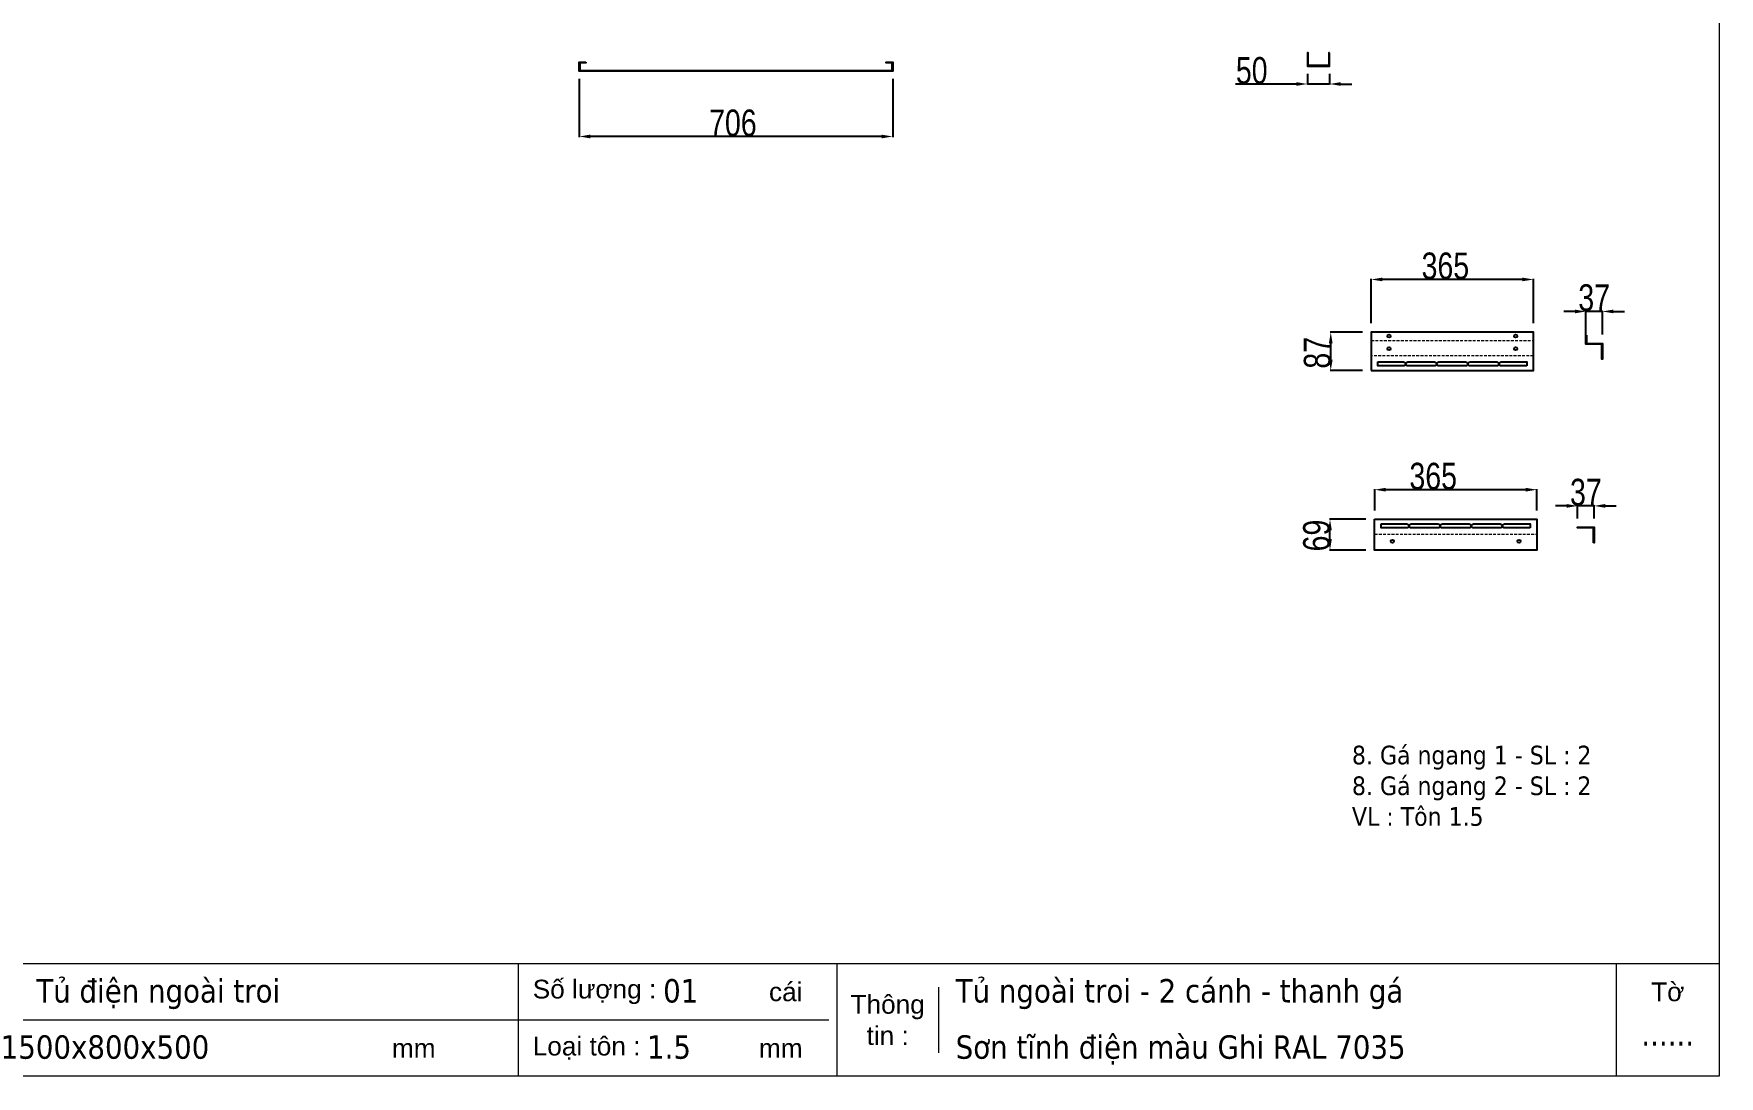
# Model space of a CAD drawing. Header units: inches. Extents: x 21 to 136330, y 8 to 58290.
# Drawn here: x 70465 to 74259, y 40820 to 43167 of the extents above; entities that cross this region are included whole.
import ezdxf
from ezdxf.enums import TextEntityAlignment as Align

# ---------------------------------------------------------------- set-up
doc = ezdxf.new("R2010")
doc.units = ezdxf.units.IN
doc.header["$MEASUREMENT"] = 0
doc.linetypes.add('HIDDEN', pattern=[9.525, 6.35, -3.175])
doc.layers.add('0 @ 1', color=7, linetype='Continuous')
doc.layers.add('@.0.DM. NÉT CHÍNH', color=7, linetype='Continuous')
doc.layers.add('0 TĂNG CỨNG', color=7, linetype='Continuous', lineweight=15)
doc.layers.add('@.0.DM. NÉT ĐỨT', color=8, linetype='HIDDEN', lineweight=9)
doc.layers.add('@.DM. KÍCH THƯỚC', color=8, linetype='Continuous', transparency=0.2)
doc.layers.add('@.DM. KÍCH THƯỚC @ 1', color=8, linetype='Continuous', transparency=0.2)
doc.styles.add('ARIAL', font='arial.ttf')
doc.styles.add('Note Text (ISO)', font='tahoma.ttf')
doc.styles.add('roman', font='roman.shx', dxfattribs={"width": 0.8})
doc.styles.add('Tahoma (Input Text)', font='tahoma.ttf')
doc.dimstyles.new('Kích thước Duy Mạnh', dxfattribs={"dimtxt": 30, "dimasz": 25, "dimexe": 1.25, "dimexo": 20, "dimtad": 1, "dimdec": 1, "dimtxsty": 'roman', "dimcen": 2.5, "dimclrd": 8, "dimclre": 8, "dimclrt": 2, "dimadec": 0, "dimazin": 0, "dimtfac": 1, "dimtdec": 1, "dimtix": 1, "dimtmove": 0, "dimatfit": 3, "dimfxl": 1, "dimtfillclr": 1, "dimarcsym": 0})

# ---------------------------------------------------------------- blocks, each defined once
blk = doc.blocks.new('*D2361')
at = {"layer": '@.DM. KÍCH THƯỚC', "color": 8, "lineweight": -2, "transparency": 16777216}
for p, q in [((73332.2, 43077.2), (73332.2, 43052.9)), ((73382.2, 43077.2), (73382.2, 43052.9))]:
    blk.add_line(p, q, dxfattribs=at)
at = {"layer": '@.DM. KÍCH THƯỚC', "lineweight": -2, "transparency": 16777216}
for p, q in [((73307.2, 43054.1), (73170.6, 43054.1)), ((73382.2, 43054.1), (73332.2, 43054.1)), ((73407.2, 43054.1), (73432.2, 43054.1))]:
    blk.add_line(p, q, dxfattribs=at)
at = {"layer": '@.DM. KÍCH THƯỚC', "transparency": 16777216}
for points in [[(73307.2, 43058.3), (73307.2, 43050), (73332.2, 43054.1)], [(73407.2, 43058.3), (73407.2, 43050), (73382.2, 43054.1)]]:
    blk.add_solid(points, dxfattribs=at)
at = {"layer": 'Defpoints', "color": 0, "transparency": 16777216}
for p in [(73332.2, 43097.2), (73382.2, 43097.2), (73332.2, 43054.1)]:
    blk.add_point(p, dxfattribs=at)
at = {"layer": '@.DM. KÍCH THƯỚC', "color": 2, "transparency": 16777216, "insert": (73171.2, 43114.8), "char_height": 60, "attachment_point": 1, "style": 'roman'}
blk.add_mtext('50', dxfattribs=at)
blk = doc.blocks.new('*D2362')
at = {"layer": '@.DM. KÍCH THƯỚC', "color": 8, "lineweight": -2, "transparency": 16777216}
for p, q in [((73476, 42515.5), (73476, 42615.3)), ((73841, 42515.5), (73841, 42615.3))]:
    blk.add_line(p, q, dxfattribs=at)
at = {"layer": '@.DM. KÍCH THƯỚC', "lineweight": -2, "transparency": 16777216}
blk.add_line((73816, 42614), (73501, 42614), dxfattribs=at)
at = {"layer": '@.DM. KÍCH THƯỚC', "transparency": 16777216}
for points in [[(73501, 42618.2), (73501, 42609.9), (73476, 42614)], [(73816, 42618.2), (73816, 42609.9), (73841, 42614)]]:
    blk.add_solid(points, dxfattribs=at)
at = {"layer": 'Defpoints', "color": 0, "transparency": 16777216}
for p in [(73476, 42614), (73476, 42495.5), (73841, 42495.5)]:
    blk.add_point(p, dxfattribs=at)
at = {"layer": '@.DM. KÍCH THƯỚC', "color": 2, "transparency": 16777216, "insert": (73589.3, 42674.7), "char_height": 60, "attachment_point": 1, "style": 'roman'}
blk.add_mtext('365', dxfattribs=at)
blk = doc.blocks.new('*D2363')
at = {"layer": '@.DM. KÍCH THƯỚC', "color": 8, "lineweight": -2, "transparency": 16777216}
for p, q in [((73456, 42495.5), (73383.6, 42495.5)), ((73456, 42408.8), (73383.6, 42408.8))]:
    blk.add_line(p, q, dxfattribs=at)
at = {"layer": '@.DM. KÍCH THƯỚC', "lineweight": -2, "transparency": 16777216}
blk.add_line((73384.8, 42433.8), (73384.8, 42470.5), dxfattribs=at)
at = {"layer": '@.DM. KÍCH THƯỚC', "transparency": 16777216}
for points in [[(73380.6, 42470.5), (73389, 42470.5), (73384.8, 42495.5)], [(73380.6, 42433.8), (73389, 42433.8), (73384.8, 42408.8)]]:
    blk.add_solid(points, dxfattribs=at)
at = {"layer": 'Defpoints', "color": 0, "transparency": 16777216}
for p in [(73384.8, 42495.5), (73476, 42495.5), (73476, 42408.8)]:
    blk.add_point(p, dxfattribs=at)
at = {"layer": '@.DM. KÍCH THƯỚC', "color": 2, "transparency": 16777216, "insert": (73324.2, 42413.3), "char_height": 60, "attachment_point": 1, "rotation": 90, "style": 'roman'}
blk.add_mtext('87', dxfattribs=at)
blk = doc.blocks.new('*D2364')
at = {"layer": '@.DM. KÍCH THƯỚC', "color": 8, "lineweight": -2, "transparency": 16777216}
for p, q in [((73463.7, 42074.1), (73381.8, 42074.1)), ((73463.7, 42004.9), (73381.8, 42004.9))]:
    blk.add_line(p, q, dxfattribs=at)
at = {"layer": '@.DM. KÍCH THƯỚC', "lineweight": -2, "transparency": 16777216}
blk.add_line((73383.1, 42029.9), (73383.1, 42049.1), dxfattribs=at)
at = {"layer": '@.DM. KÍCH THƯỚC', "transparency": 16777216}
for points in [[(73378.9, 42049.1), (73387.3, 42049.1), (73383.1, 42074.1)], [(73378.9, 42029.9), (73387.3, 42029.9), (73383.1, 42004.9)]]:
    blk.add_solid(points, dxfattribs=at)
at = {"layer": 'Defpoints', "color": 0, "transparency": 16777216}
for p in [(73383.1, 42074.1), (73483.7, 42074.1), (73483.7, 42004.9)]:
    blk.add_point(p, dxfattribs=at)
at = {"layer": '@.DM. KÍCH THƯỚC', "color": 2, "transparency": 16777216, "insert": (73322.5, 42001.8), "char_height": 60, "attachment_point": 1, "rotation": 90, "style": 'roman'}
blk.add_mtext('69', dxfattribs=at)
blk = doc.blocks.new('*D2365')
at = {"layer": '@.DM. KÍCH THƯỚC', "color": 8, "lineweight": -2, "transparency": 16777216}
for p, q in [((73483.7, 42094.1), (73483.7, 42142)), ((73848.7, 42094.1), (73848.7, 42142))]:
    blk.add_line(p, q, dxfattribs=at)
at = {"layer": '@.DM. KÍCH THƯỚC', "lineweight": -2, "transparency": 16777216}
blk.add_line((73823.7, 42140.7), (73508.7, 42140.7), dxfattribs=at)
at = {"layer": '@.DM. KÍCH THƯỚC', "transparency": 16777216}
for points in [[(73508.7, 42144.9), (73508.7, 42136.5), (73483.7, 42140.7)], [(73823.7, 42144.9), (73823.7, 42136.5), (73848.7, 42140.7)]]:
    blk.add_solid(points, dxfattribs=at)
at = {"layer": 'Defpoints', "color": 0, "transparency": 16777216}
for p in [(73483.7, 42140.7), (73483.7, 42074.1), (73848.7, 42074.1)]:
    blk.add_point(p, dxfattribs=at)
at = {"layer": '@.DM. KÍCH THƯỚC', "color": 2, "transparency": 16777216, "insert": (73561.9, 42201.3), "char_height": 60, "attachment_point": 1, "style": 'roman'}
blk.add_mtext('365', dxfattribs=at)
blk = doc.blocks.new('KHUNG KT1')
at = {"color": 7}
for p, q in [((7128, -4752), (0, -4752)), ((4052.8, -4752), (4052.8, -5040)), ((4868.8, -4752), (4868.8, -5040)), ((6864, -4752), (6864, -5040)), ((5128.7, -4812), (5128.7, -4980)), ((4848, -4896), (0, -4896))]:
    blk.add_line(p, q, dxfattribs=at)
blk.add_lwpolyline([(0, 0), (7128, 0), (7128, -5040), (0, -5040)], close=True, dxfattribs=at)
at = {"color": 2, "char_height": 48, "style": 'ARIAL'}
for s, insert, width, attachment_point in [('  Số lượng :', (4052.8, -4824), 2202.321, 4), ('cái', (4695, -4824), 2202.321, 4), ('Thông\\Ptin :', (4998.8, -4896), 259.945, 5), ('Tờ', (6996, -4824), 264, 5), ('mm', (3729.5, -4968), 2202.321, 4), ('  Loại tôn :', (4052.8, -4968), 2202.321, 4), ('mm', (4669.3, -4968), 2202.321, 4)]:
    blk.add_mtext(s, dxfattribs=dict(at, insert=insert, width=width, attachment_point=attachment_point))
at = {"color": 1, "style": 'Tahoma (Input Text)', "flags": 8}
for tag, p in [('#01', (328.9, -4851.1)), ('#03', (1514.7, -4846.3)), ('#05', (2819, -4851.1)), ('#07', (4424, -4851.1)), ('#09', (5172.9, -4851.1)), ('#02', (189.8, -4995.1)), ('#04', (1755.3, -4995.1)), ('#06', (2727.8, -4995.1)), ('#08', (4382.7, -4995.1)), ('#10', (5172.9, -4995.1))]:
    blk.add_attdef(tag, p, '', height=60, dxfattribs=at)
blk.add_attdef('#11', text='', height=60, dxfattribs=at).set_placement((6996, -4961.6), align=Align.CENTER)
at = {"layer": '0 TĂNG CỨNG', "color": 1, "style": 'ARIAL'}
blk.add_attdef('#12', (852.8, -4987.6), '', height=60, dxfattribs=at)
blk = doc.blocks.new('*D2308')
at = {"layer": '@.DM. KÍCH THƯỚC', "color": 8, "lineweight": -2, "transparency": 16777216}
for p, q in [((71692.8, 43065.9), (71692.8, 42934.7)), ((72398.8, 43065.9), (72398.8, 42934.7))]:
    blk.add_line(p, q, dxfattribs=at)
at = {"layer": '@.DM. KÍCH THƯỚC', "lineweight": -2, "transparency": 16777216}
blk.add_line((72373.8, 42935.9), (71717.8, 42935.9), dxfattribs=at)
at = {"layer": '@.DM. KÍCH THƯỚC', "transparency": 16777216}
for points in [[(71717.8, 42940.1), (71717.8, 42931.8), (71692.8, 42935.9)], [(72373.8, 42940.1), (72373.8, 42931.8), (72398.8, 42935.9)]]:
    blk.add_solid(points, dxfattribs=at)
at = {"layer": 'Defpoints', "color": 0, "transparency": 16777216}
for p in [(71692.8, 43085.9), (72398.8, 43085.9), (71692.8, 42935.9)]:
    blk.add_point(p, dxfattribs=at)
at = {"layer": '@.DM. KÍCH THƯỚC', "color": 2, "transparency": 16777216, "insert": (71985.3, 42996.6), "char_height": 60, "attachment_point": 1, "style": 'roman'}
blk.add_mtext('706', dxfattribs=at)
blk = doc.blocks.new('*D2404')
at = {"lineweight": -2, "transparency": 16777216}
for p, q in [((73934.3, 42542), (73909.3, 42542)), ((73996.3, 42542), (73959.3, 42542)), ((74021.3, 42542), (74046.3, 42542))]:
    blk.add_line(p, q, dxfattribs=at)
at = {"color": 8, "lineweight": -2, "transparency": 16777216}
for p, q in [((73959.3, 42488.3), (73959.3, 42543.3)), ((73996.3, 42489.8), (73996.3, 42543.3))]:
    blk.add_line(p, q, dxfattribs=at)
at = {"transparency": 16777216}
for points in [[(73934.3, 42546.2), (73934.3, 42537.9), (73959.3, 42542)], [(74021.3, 42546.2), (74021.3, 42537.9), (73996.3, 42542)]]:
    blk.add_solid(points, dxfattribs=at)
at = {"layer": 'Defpoints', "color": 0, "transparency": 16777216}
for p in [(73959.3, 42542), (73959.3, 42468.3), (73996.3, 42469.8)]:
    blk.add_point(p, dxfattribs=at)
at = {"color": 2, "transparency": 16777216, "insert": (73977.8, 42572.7), "char_height": 60, "attachment_point": 5, "style": 'roman'}
blk.add_mtext('37', dxfattribs=at)
blk = doc.blocks.new('*D2405')
at = {"lineweight": -2, "transparency": 16777216}
for p, q in [((73915.6, 42104.2), (73890.6, 42104.2)), ((73977.6, 42104.2), (73940.6, 42104.2)), ((74002.6, 42104.2), (74027.6, 42104.2))]:
    blk.add_line(p, q, dxfattribs=at)
at = {"color": 8, "lineweight": -2, "transparency": 16777216}
for p, q in [((73940.6, 42076.1), (73940.6, 42105.5)), ((73977.6, 42076.1), (73977.6, 42105.5))]:
    blk.add_line(p, q, dxfattribs=at)
at = {"transparency": 16777216}
for points in [[(73915.6, 42108.4), (73915.6, 42100.1), (73940.6, 42104.2)], [(74002.6, 42108.4), (74002.6, 42100.1), (73977.6, 42104.2)]]:
    blk.add_solid(points, dxfattribs=at)
at = {"layer": 'Defpoints', "color": 0, "transparency": 16777216}
for p in [(73940.6, 42104.2), (73940.6, 42056.1), (73977.6, 42056.1)]:
    blk.add_point(p, dxfattribs=at)
at = {"color": 2, "transparency": 16777216, "insert": (73959.1, 42134.8), "char_height": 60, "attachment_point": 5, "style": 'roman'}
blk.add_mtext('37', dxfattribs=at)

msp = doc.modelspace()

# ---------------------------------------------------------------- linework, layer by layer
at = {"layer": '@.0.DM. NÉT CHÍNH', "color": 2}
for p, q in [((73498.6599, 42054.6307), (73498.6599, 42063.6307)), ((73833.6599, 42063.6307), (73833.6599, 42054.6307))]:
    msp.add_line(p, q, dxfattribs=at)
at = {"layer": '@.0.DM. NÉT CHÍNH'}
for points in [[(73382.2344, 43124.2322), (73380.7344, 43124.2322), (73380.7344, 43095.7322), (73333.7344, 43095.7322), (73333.7344, 43124.2322), (73332.2344, 43124.2322), (73332.2344, 43094.2322), (73382.2344, 43094.2322)], [(71707.8304, 43102.939), (71707.8304, 43101.439), (71694.3304, 43101.439), (71694.3304, 43084.439), (72397.3304, 43084.439), (72397.3304, 43101.439), (72383.8304, 43101.439), (72383.8304, 43102.939), (72398.8304, 43102.939), (72398.8304, 43082.939), (71692.8304, 43082.939), (71692.8304, 43102.939)], [(73475.9885, 42408.7614), (73840.9885, 42408.7614), (73840.9885, 42495.5473), (73475.9885, 42495.5473)], [(73960.8048, 42488.3232), (73960.8048, 42469.8232), (73996.3048, 42469.8232), (73996.3048, 42434.8232), (73994.8048, 42434.8232), (73994.8048, 42468.3232), (73959.3048, 42468.3232), (73959.3048, 42488.3232)], [(73483.6599, 42074.1307), (73848.6599, 42074.1307), (73848.6599, 42004.9068), (73483.6599, 42004.9068)], [(73976.0571, 42021.06), (73976.0571, 42021.06), (73976.0571, 42054.56), (73940.5571, 42054.56), (73940.5571, 42056.06), (73977.5571, 42056.06), (73977.5571, 42021.06)]]:
    msp.add_lwpolyline(points, close=True, dxfattribs=at)
at = {"layer": '@.0.DM. NÉT CHÍNH', "color": 2}
for points in [[(73490.9885, 42428.2614), (73548.4885, 42428.2614, -1), (73548.4885, 42419.2614), (73490.9885, 42419.2614)], [(73618.4885, 42419.2614), (73558.4885, 42419.2614, -1), (73558.4885, 42428.2614), (73618.4885, 42428.2614, -1)], [(73688.4885, 42419.2614), (73628.4885, 42419.2614, -1), (73628.4885, 42428.2614), (73688.4885, 42428.2614, -1)], [(73758.4885, 42419.2614), (73698.4885, 42419.2614, -1), (73698.4885, 42428.2614), (73758.4885, 42428.2614, -1)], [(73825.9885, 42419.2614), (73768.4885, 42419.2614, -1), (73768.4885, 42428.2614), (73825.9885, 42428.2614)], [(73498.6599, 42063.6307), (73556.1599, 42063.6307, -1), (73556.1599, 42054.6307), (73498.6599, 42054.6307)], [(73626.1599, 42054.6307), (73566.1599, 42054.6307, -1), (73566.1599, 42063.6307), (73626.1599, 42063.6307, -1)], [(73696.1599, 42054.6307), (73636.1599, 42054.6307, -1), (73636.1599, 42063.6307), (73696.1599, 42063.6307, -1)], [(73766.1599, 42054.6307), (73706.1599, 42054.6307, -1), (73706.1599, 42063.6307), (73766.1599, 42063.6307, -1)], [(73833.6599, 42054.6307), (73776.1599, 42054.6307, -1), (73776.1599, 42063.6307), (73833.6599, 42063.6307)]]:
    msp.add_lwpolyline(points, format="xyb", close=True, dxfattribs=at)
for centre in [(73515.9885, 42486.5473), (73800.9885, 42486.5473), (73515.9885, 42458.1543), (73800.9885, 42458.1543), (73523.6599, 42024.6068), (73808.6599, 42024.6068)]:
    msp.add_circle(centre, 3.5, dxfattribs=at)
at = {"layer": '@.0.DM. NÉT ĐỨT'}
for p, q in [((73475.9885, 42476.8508), (73840.9885, 42476.8508)), ((73840.9885, 42442.4579), (73475.9885, 42442.4579)), ((73483.6599, 42040.3688), (73848.6599, 42040.3688))]:
    msp.add_line(p, q, dxfattribs=at)

# ---------------------------------------------------------------- block references
at = {"layer": '0 TĂNG CỨNG', "color": 1}
ref = msp.add_blockref('KHUNG KT1', (67991.86, 45251.6693), dxfattribs=dict(at, xscale=0.8792977987369557, yscale=0.8792977987369557, zscale=0.8792977987369557))
ref.add_attrib('#05', 'Tủ điện ngoài troi', (70470.6085, 40986.1425), dxfattribs={"layer": '0', "color": 1, "height": 52.757868, "style": 'Tahoma (Input Text)'})
ref.add_attrib('#06', '1500x800x500', (70390.4456, 40859.5236), dxfattribs={"layer": '0', "color": 1, "height": 52.757868, "style": 'Tahoma (Input Text)'})
ref.add_attrib('#07', '01', (71881.8865, 40986.1425), dxfattribs={"layer": '0', "color": 1, "height": 52.75787, "style": 'Tahoma (Input Text)'})
ref.add_attrib('#08', '1.5', (71845.5179, 40859.5236), dxfattribs={"layer": '0', "color": 1, "height": 52.75787, "style": 'Tahoma (Input Text)'})
ref.add_attrib('#10', 'Sơn tĩnh điện màu Ghi RAL 7035', (72540.3795, 40859.5236), dxfattribs={"layer": '0', "color": 1, "height": 52.757868, "style": 'Tahoma (Input Text)'})
ref.add_attrib('#09', 'Tủ ngoài troi - 2 cánh - thanh gá', (72540.3795, 40986.1425), dxfattribs={"layer": '0', "color": 1, "height": 52.757868, "style": 'Tahoma (Input Text)'})
ref.add_attrib('#11', '......', dxfattribs={"layer": '0', "color": 1, "height": 52.75787, "style": 'Tahoma (Input Text)'}).set_placement((74143.4131, 40888.9148), align=Align.CENTER)

# ---------------------------------------------------------------- texts
at = {"layer": '@.0.DM. NÉT CHÍNH', "color": 2, "insert": (73432.5748, 41564.2926), "char_height": 41.999999, "width": 916.293771, "attachment_point": 1, "line_spacing_factor": 0.987884, "style": 'Note Text (ISO)'}
msp.add_mtext('\\fTahoma|b0|i0;8. Gá ngang 1 - SL : 2\\P\\fTahoma|b0|i0;8. Gá ngang 2 - SL : 2\\P\\fTahoma|b0|i0;VL : Tôn 1.5\\P', dxfattribs=at)

# ---------------------------------------------------------------- dimensions: what is measured, and where the dimension line sits
at = {"layer": '0 @ 1'}
for base, p1, p2, picture, middle in [((73959.3048, 42542.0281), (73996.3048, 42469.8232), (73959.3048, 42468.3232), '*D2404', (73977.8048, 42572.6531)), ((73940.5571, 42104.2221), (73977.5571, 42056.06), (73940.5571, 42056.06), '*D2405', (73959.0571, 42134.8471))]:
    dim = msp.add_linear_dim(base=base, p1=p1, p2=p2, dimstyle='Kích thước Duy Mạnh', override={"dimscale": 1, "dimtxt": 60, "dimdec": 0, "dimclrd": 256, "dimtdec": 0, "dimtix": 1, "dimtofl": 1, "dimtmove": 0, "dimatfit": 3}, dxfattribs=at)
    dim.commit()
    dim.dimension.update_dxf_attribs({"geometry": picture, "text_midpoint": middle})
at = {"layer": '@.DM. KÍCH THƯỚC @ 1', "color": 0}
for base, p1, p2, override, picture, middle in [((73332.2344, 43054.1409), (73382.2344, 43097.2322), (73332.2344, 43097.2322), {"dimscale": 1, "dimtxt": 60, "dimdec": 0, "dimclrd": 256, "dimtdec": 0, "dimtix": 1, "dimtofl": 1, "dimtmove": 0, "dimatfit": 1}, '*D2361', (73210.0346, 43054.1409)), ((71692.8304, 42935.939), (72398.8304, 43085.939), (71692.8304, 43085.939), {"dimscale": 1, "dimtxt": 60, "dimdec": 0, "dimclrd": 256, "dimtdec": 0, "dimtix": 1, "dimtofl": 0, "dimtmove": 0, "dimatfit": 1}, '*D2308', (72045.8304, 42935.939))]:
    dim = msp.add_linear_dim(base=base, p1=p1, p2=p2, dimstyle='Kích thước Duy Mạnh', override=override, dxfattribs=at)
    dim.commit()
    dim.dimension.update_dxf_attribs({"geometry": picture, "text_midpoint": middle, "dimtype": 128})
for base, p1, p2, angle, override, picture, middle in [((73475.9885, 42614.0453), (73840.9885, 42495.5473), (73475.9885, 42495.5473), 180, {"dimscale": 1, "dimtxt": 60, "dimdec": 0, "dimclrd": 256, "dimtdec": 0, "dimtix": 1, "dimtofl": 0, "dimtmove": 0, "dimatfit": 1}, '*D2362', (73650.9885, 42614.0453)), ((73384.8071, 42495.5473), (73475.9885, 42408.7614), (73475.9885, 42495.5473), 90, {"dimscale": 1, "dimtxt": 60, "dimdec": 0, "dimclrd": 256, "dimtdec": 0, "dimtix": 1, "dimtofl": 1, "dimtmove": 0, "dimatfit": 1}, '*D2363', (73384.8071, 42452.1543)), ((73483.6599, 42140.7066), (73848.6599, 42074.1307), (73483.6599, 42074.1307), 180, {"dimscale": 1, "dimtxt": 60, "dimdec": 0, "dimclrd": 256, "dimtdec": 0, "dimtix": 1, "dimtofl": 0, "dimtmove": 0, "dimatfit": 1}, '*D2365', (73623.6599, 42140.7066)), ((73383.0925, 42074.1307), (73483.6599, 42004.9068), (73483.6599, 42074.1307), 90, {"dimscale": 1, "dimtxt": 60, "dimdec": 0, "dimclrd": 256, "dimtdec": 0, "dimtix": 1, "dimtofl": 1, "dimtmove": 0, "dimatfit": 1}, '*D2364', (73383.0925, 42039.5188))]:
    dim = msp.add_linear_dim(base=base, p1=p1, p2=p2, angle=angle, dimstyle='Kích thước Duy Mạnh', override=override, dxfattribs=at)
    dim.commit()
    dim.dimension.update_dxf_attribs({"geometry": picture, "text_midpoint": middle, "dimtype": 128})

doc.saveas('drawing.dxf')
